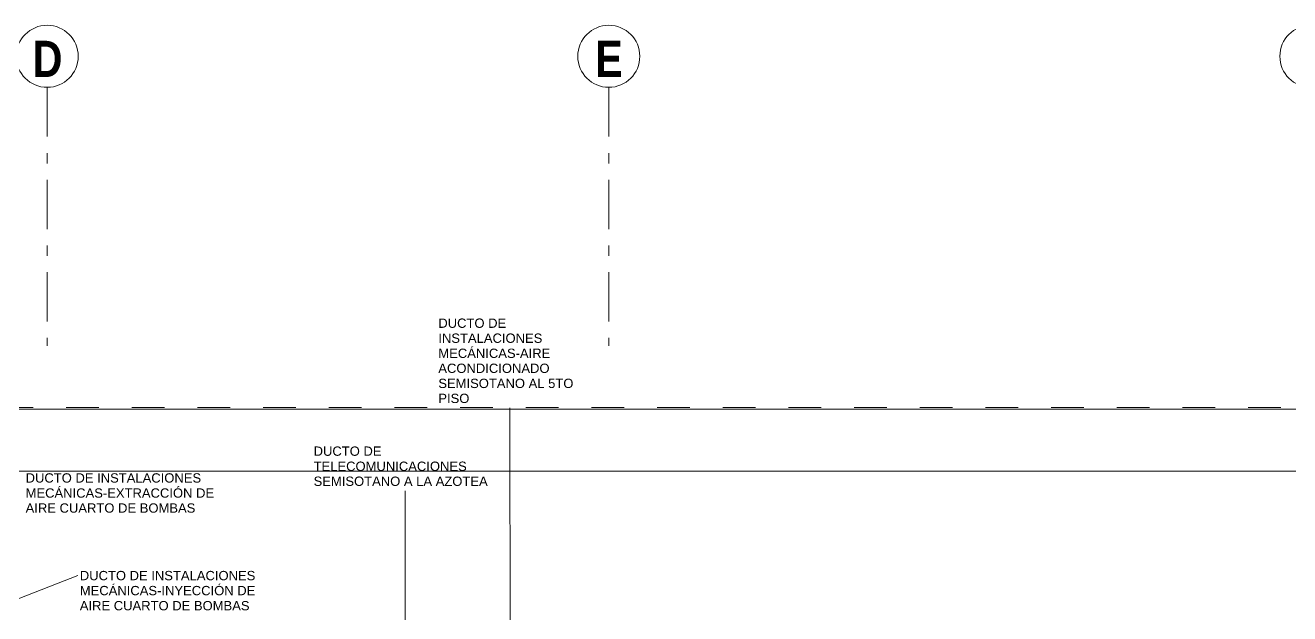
# Model space of a CAD drawing. Header units: metres. Extents: x -4 to 54.5, y -3.3 to 43.7.
# Drawn here: x 20.08 to 32.3, y 38.01 to 43.69 of the extents above; entities that cross this region are included whole.
import ezdxf

# ---------------------------------------------------------------- set-up
doc = ezdxf.new("R2010")
doc.units = ezdxf.units.M
for name, pattern in [('Dash', [0.635, 0.3175, -0.3175]), ('Dash Dot 3_16_', [0.79375, 0.47625, -0.15875, 0, -0.15875]), ('Dash_2_', [0.635, 0.3175, -0.3175])]:
    doc.linetypes.add(name, pattern=pattern)
for name, color, linetype, lineweight in [('C-PROP-LINE', 8, 'Continuous', 9), ('G-ANNO-TEXT', 8, 'Continuous', 9), ('S-FNDN', 8, 'Continuous', 9), ('S-GRID', 8, 'Continuous', 9), ('S-GRID-IDEN', 8, 'Continuous', 9)]:
    doc.layers.add(name, color=color, linetype=linetype, lineweight=lineweight)
doc.styles.add('Arial Narrow_B_1', font='ARIALNB.TTF', dxfattribs={"height": 0.35})
doc.styles.add('Arial_2', font='arial.ttf', dxfattribs={"height": 0.09})

# ---------------------------------------------------------------- blocks, each defined once
blk = doc.blocks.new('Family - ___-3742183-NIV_A_S01_SÓTANO 1')
at = {"layer": 'C-PROP-LINE', "linetype": 'Dash_2_', "lineweight": 18}
blk.add_line((50, 40), (0, 40), dxfattribs=at)
blk = doc.blocks.new('Rejilla - F_gn02SimboloDeRejillaA-4957175-NIV_A_S01_SÓTANO 1')
at = {"layer": 'S-GRID-IDEN'}
blk.add_circle((0, 0), 0.003, dxfattribs=at)
blk = doc.blocks.new('Family - ___-5400166-NIV_A_S01_SÓTANO 1')
at = {"layer": 'C-PROP-LINE', "linetype": 'Dash', "lineweight": 13}
blk.add_line((50, 40), (0, 40), dxfattribs=at)

msp = doc.modelspace()

# ---------------------------------------------------------------- linework, layer by layer
at = {"layer": 'G-ANNO-TEXT'}
for p, q in [((24.77, 34.261), (24.764, 39.996)), ((23.754, 34.631), (23.751, 39.195)), ((18.186, 37.444), (20.585, 38.375))]:
    msp.add_line(p, q, dxfattribs=at)
at = {"layer": 'S-FNDN'}
for p, q in [((27.87, 39.985), (17.928, 39.985)), ((35.39, 39.985), (27.87, 39.985)), ((17.928, 39.385), (27.87, 39.385)), ((27.87, 39.385), (35.39, 39.385))]:
    msp.add_line(p, q, dxfattribs=at)
at = {"layer": 'S-GRID', "linetype": 'Dash Dot 3_16_'}
for p, q in [((20.29, 43.095), (20.29, 40.595)), ((25.72, 43.095), (25.72, 40.595))]:
    msp.add_line(p, q, dxfattribs=at)

# ---------------------------------------------------------------- block references
at = {"layer": 'C-PROP-LINE', "linetype": 'Dash_2_', "lineweight": 18}
msp.add_blockref('Family - ___-3742183-NIV_A_S01_SÓTANO 1', (0, 0), dxfattribs=at)
at = {"layer": 'C-PROP-LINE', "linetype": 'Dash', "lineweight": 13}
msp.add_blockref('Family - ___-5400166-NIV_A_S01_SÓTANO 1', (0, 0), dxfattribs=at)
at = {"layer": 'S-GRID-IDEN'}
for p, xscale, yscale, zscale, rotation in [((20.29, 43.395), 99.99999999999991, 99.99999999999991, 99.99999999999991, 180), ((25.72, 43.395), 99.99999999999994, 99.99999999999994, 99.99999999999994, 180.0000053997386), ((32.51, 43.395), 99.99999999999991, 99.99999999999991, 99.99999999999991, 180)]:
    msp.add_blockref('Rejilla - F_gn02SimboloDeRejillaA-4957175-NIV_A_S01_SÓTANO 1', p, dxfattribs=dict(at, xscale=xscale, yscale=yscale, zscale=zscale, rotation=rotation))

# ---------------------------------------------------------------- texts
at = {"layer": 'G-ANNO-TEXT', "char_height": 0.09, "attachment_point": 1, "style": 'Arial_2'}
for s, insert, width in [('DUCTO DE ', (24.072, 40.86), 0.84177), ('INSTALACIONES ', (24.072, 40.715), 1.2827), ('MECÁNICAS-AIRE ', (24.072, 40.569), 1.37089), ('ACONDICIONADO ', (24.072, 40.424), 1.36287), ('SEMISOTANO AL 5TO ', (24.072, 40.278), 1.64346), ('PISO', (24.072, 40.133), 0.37679), ('DUCTO DE ', (22.866, 39.623), 0.84177), ('TELECOMUNICACIONES ', (22.866, 39.477), 1.8519), ('DUCTO DE INSTALACIONES ', (20.081, 39.364), 2.12447), ('SEMISOTANO A LA AZOTEA', (22.866, 39.332), 2.06835), ('MECÁNICAS-EXTRACCIÓN DE ', (20.081, 39.218), 2.27679), ('AIRE CUARTO DE BOMBAS', (20.081, 39.073), 2.01224), ('DUCTO DE INSTALACIONES ', (20.605, 38.42), 2.12447), ('MECÁNICAS-INYECCIÓN DE ', (20.605, 38.275), 2.10844), ('AIRE CUARTO DE BOMBAS', (20.605, 38.129), 2.01224)]:
    msp.add_mtext(s, dxfattribs=dict(at, insert=insert, width=width))
at = {"layer": 'S-GRID-IDEN', "char_height": 0.35, "attachment_point": 1, "style": 'Arial Narrow_B_1'}
for s, insert, width in [('\\fArial Narrow|b1|i0|c0|p34|;D', (20.148, 43.545), 0.35274), ('\\fArial Narrow|b1|i0|c0|p34|;E', (25.588, 43.545), 0.32869)]:
    msp.add_mtext(s, dxfattribs=dict(at, insert=insert, width=width))

doc.saveas('drawing.dxf')
